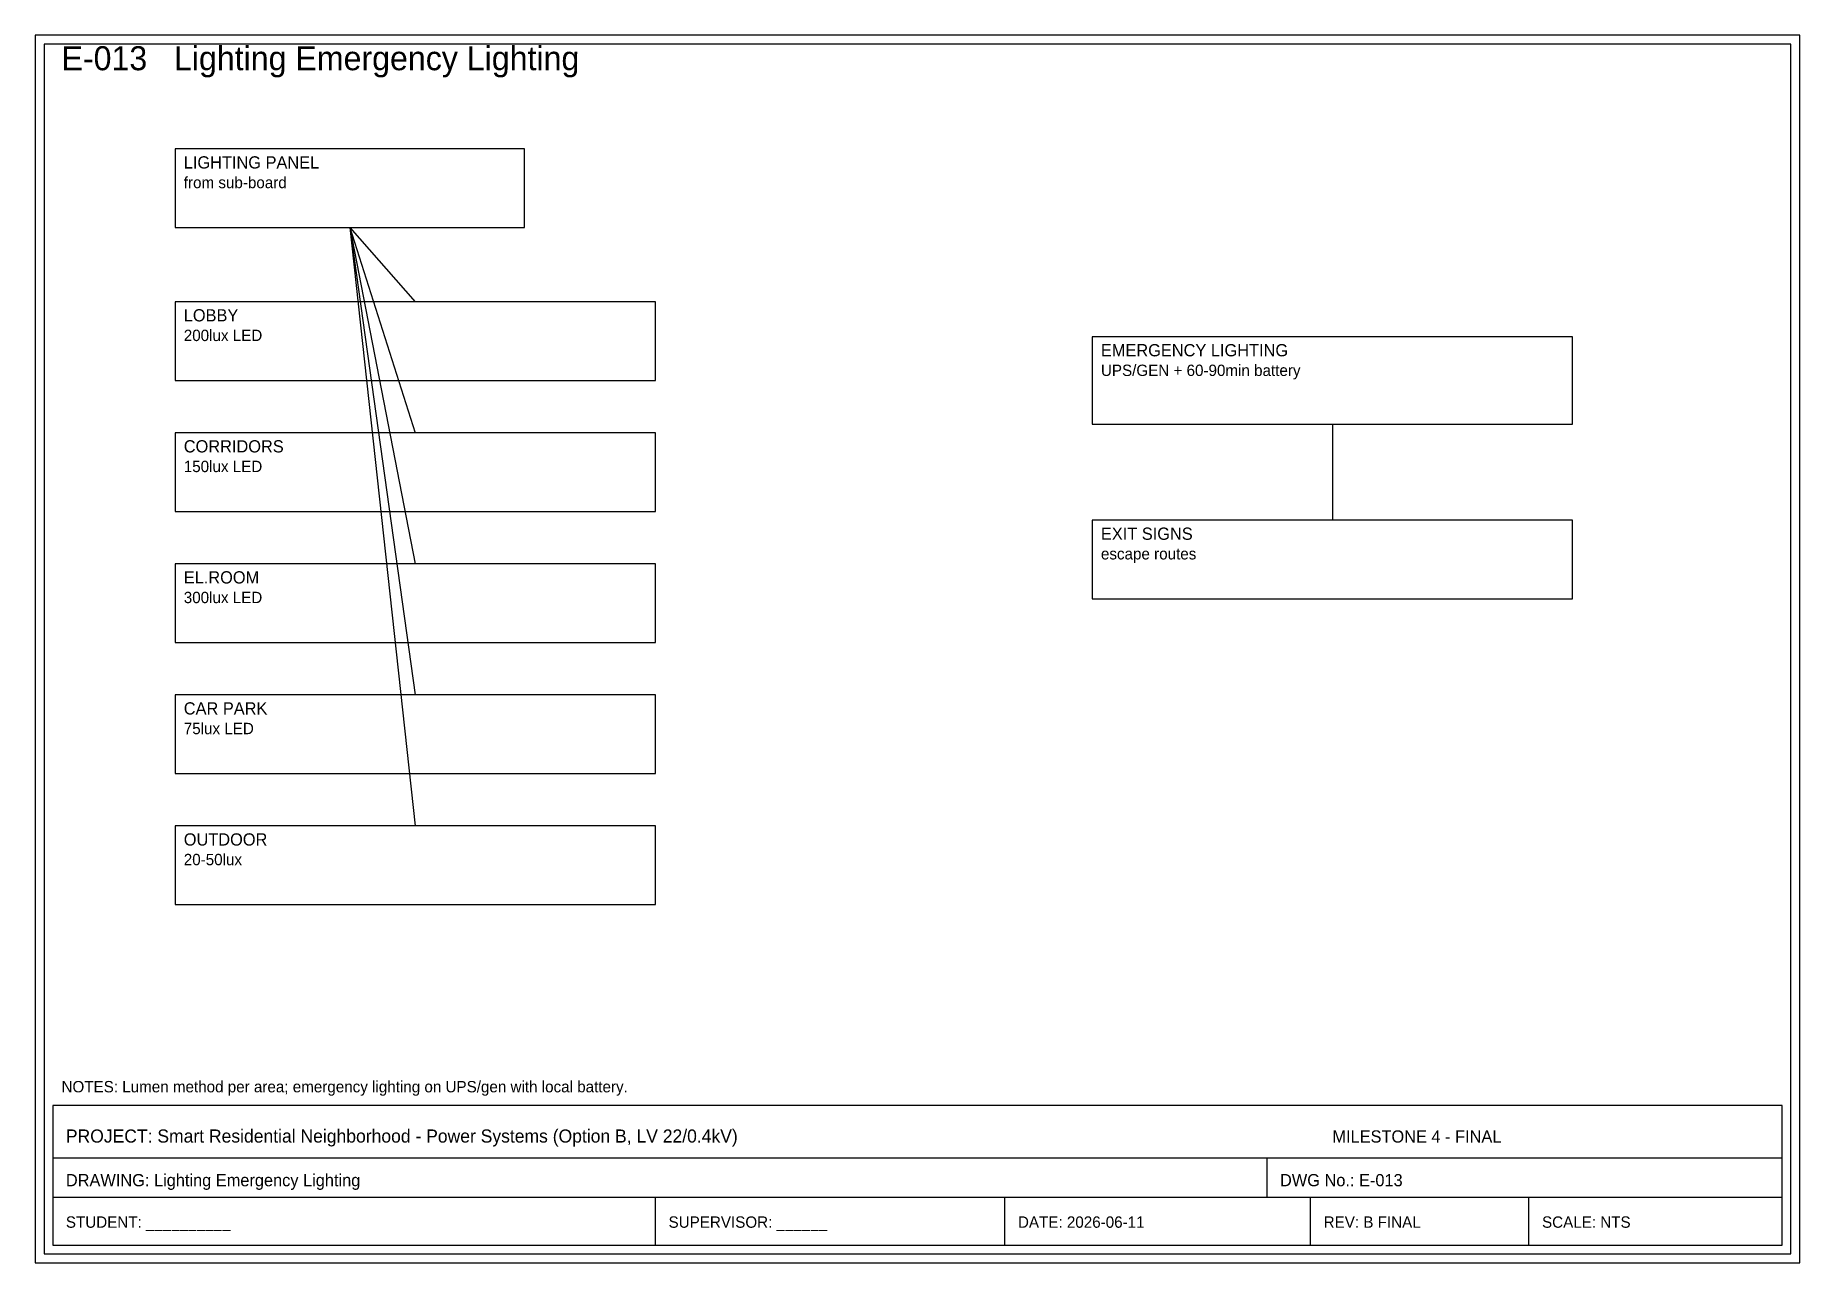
# Model space of a CAD drawing. Header units: millimetres. Extents: x 8 to 412, y 8 to 289.
import ezdxf

# ---------------------------------------------------------------- set-up
doc = ezdxf.new("R2010")
doc.units = ezdxf.units.MM
for name, color, linetype in [('E_CABLES', 3, 'CONTINUOUS'), ('E_DIMENSIONS', 8, 'CONTINUOUS'), ('E_LIGHTING', 40, 'CONTINUOUS'), ('E_TEXT', 7, 'CONTINUOUS'), ('E_TITLE_BLOCK', 7, 'CONTINUOUS'), ('E_UPS_GEN', 8, 'CONTINUOUS')]:
    doc.layers.add(name, color=color, linetype=linetype)

msp = doc.modelspace()

# ---------------------------------------------------------------- linework, layer by layer
at = {"layer": 'E_CABLES'}
for p, q in [((80, 245), (95, 228)), ((80, 245), (95, 198)), ((80, 245), (95, 168)), ((80, 245), (95, 138)), ((80, 245), (95, 108)), ((305, 200), (305, 178))]:
    msp.add_line(p, q, dxfattribs=at)
at = {"layer": 'E_LIGHTING'}
for p, q in [((120, 263), (40, 263)), ((40, 263), (40, 245)), ((120, 245), (120, 263)), ((40, 245), (120, 245)), ((150, 228), (40, 228)), ((40, 228), (40, 210)), ((150, 210), (150, 228)), ((40, 210), (150, 210)), ((150, 198), (40, 198)), ((40, 198), (40, 180)), ((150, 180), (150, 198)), ((40, 180), (150, 180)), ((360, 178), (250, 178)), ((250, 178), (250, 160)), ((360, 160), (360, 178)), ((150, 168), (40, 168)), ((40, 168), (40, 150)), ((150, 150), (150, 168)), ((250, 160), (360, 160)), ((40, 150), (150, 150)), ((150, 138), (40, 138)), ((40, 138), (40, 120)), ((150, 120), (150, 138)), ((40, 120), (150, 120)), ((150, 108), (40, 108)), ((40, 108), (40, 90)), ((150, 90), (150, 108)), ((40, 90), (150, 90))]:
    msp.add_line(p, q, dxfattribs=at)
at = {"layer": 'E_TITLE_BLOCK'}
for p, q in [((412, 289), (8, 289)), ((8, 289), (8, 8)), ((410, 287), (10, 287)), ((10, 287), (10, 10)), ((410, 10), (410, 287)), ((412, 8), (412, 289)), ((408, 44), (12, 44)), ((12, 44), (12, 12)), ((408, 12), (408, 44)), ((12, 32), (408, 32)), ((290, 32), (290, 23)), ((12, 23), (408, 23)), ((150, 12), (150, 23)), ((230, 12), (230, 23)), ((300, 12), (300, 23)), ((350, 12), (350, 23)), ((10, 10), (410, 10)), ((12, 12), (408, 12)), ((8, 8), (412, 8))]:
    msp.add_line(p, q, dxfattribs=at)
at = {"layer": 'E_UPS_GEN'}
for p, q in [((360, 220), (250, 220)), ((250, 220), (250, 200)), ((360, 200), (360, 220)), ((250, 200), (360, 200))]:
    msp.add_line(p, q, dxfattribs=at)

# ---------------------------------------------------------------- texts
at = {"layer": 'E_DIMENSIONS'}
msp.add_text('NOTES: Lumen method per area; emergency lighting on UPS/gen with local battery.', height=2.6, dxfattribs=at).set_placement((14, 47))
at = {"layer": 'E_TEXT'}
for s, height, p in [('LIGHTING PANEL', 2.8, (42, 258.5)), ('from sub-board', 2.6, (42, 254)), ('LOBBY', 2.8, (42, 223.5)), ('200lux LED', 2.6, (42, 219)), ('EMERGENCY LIGHTING', 2.8, (252, 215.5)), ('UPS/GEN + 60-90min battery', 2.6, (252, 211)), ('CORRIDORS', 2.8, (42, 193.5)), ('150lux LED', 2.6, (42, 189)), ('EXIT SIGNS', 2.8, (252, 173.5)), ('escape routes', 2.6, (252, 169)), ('EL.ROOM', 2.8, (42, 163.5)), ('300lux LED', 2.6, (42, 159)), ('CAR PARK', 2.8, (42, 133.5)), ('75lux LED', 2.6, (42, 129)), ('OUTDOOR', 2.8, (42, 103.5)), ('20-50lux', 2.6, (42, 99))]:
    msp.add_text(s, height=height, dxfattribs=at).set_placement(p)
at = {"layer": 'E_TITLE_BLOCK'}
for s, height, p in [('E-013   Lighting Emergency Lighting', 5.5, (14, 281)), ('PROJECT: Smart Residential Neighborhood - Power Systems (Option B, LV 22/0.4kV)', 3, (15, 35.5)), ('MILESTONE 4 - FINAL', 2.8, (305, 35.5)), ('DRAWING: Lighting Emergency Lighting', 2.8, (15, 25.5)), ('DWG No.: E-013', 2.8, (293, 25.5)), ('STUDENT: __________', 2.6, (15, 16)), ('SUPERVISOR: ______', 2.6, (153, 16)), ('DATE: 2026-06-11', 2.6, (233, 16)), ('REV: B FINAL', 2.6, (303, 16)), ('SCALE: NTS', 2.6, (353, 16))]:
    msp.add_text(s, height=height, dxfattribs=at).set_placement(p)

doc.saveas('drawing.dxf')
